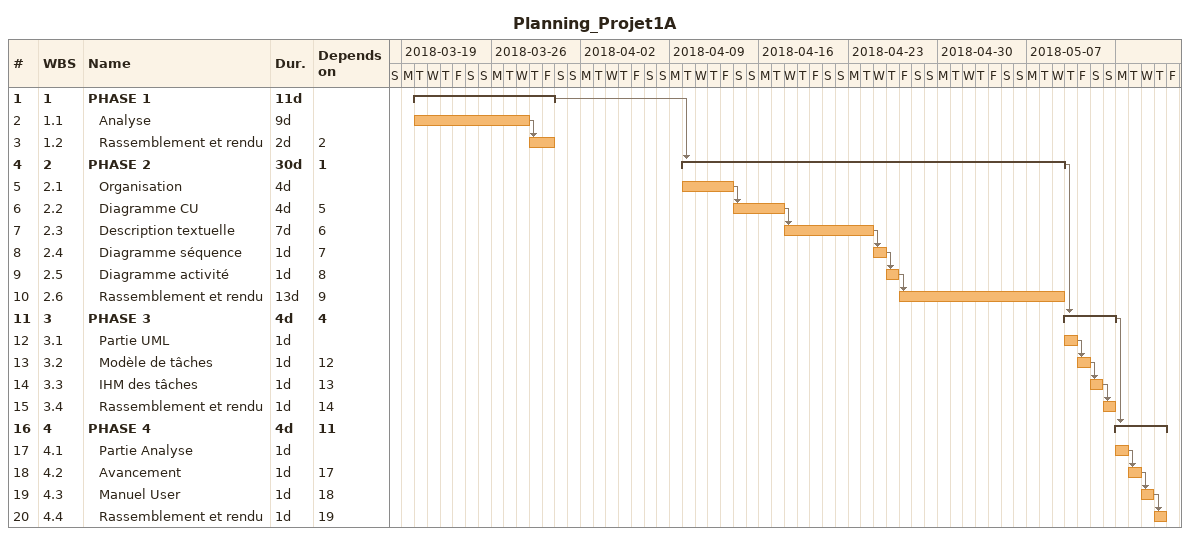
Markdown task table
Planning_Projet1A

| ID | WBS | Task | Duration | Start | Finish | Predecessors |
|---|---|---|---|---|---|---|
| 1 | 1 | **PHASE 1** | 11d | 2018-03-20 | 2018-03-30 |  |
| 2 | 1.1 | Analyse | 9d | 2018-03-20 | 2018-03-28 |  |
| 3 | 1.2 | Rassemblement et rendu | 2d | 2018-03-29 | 2018-03-30 | 2 |
| 4 | 2 | **PHASE 2** | 30d | 2018-04-10 | 2018-05-09 | 1 |
| 5 | 2.1 | Organisation | 4d | 2018-04-10 | 2018-04-13 |  |
| 6 | 2.2 | Diagramme CU | 4d | 2018-04-14 | 2018-04-17 | 5 |
| 7 | 2.3 | Description textuelle | 7d | 2018-04-18 | 2018-04-24 | 6 |
| 8 | 2.4 | Diagramme séquence | 1d | 2018-04-25 | 2018-04-25 | 7 |
| 9 | 2.5 | Diagramme activité | 1d | 2018-04-26 | 2018-04-26 | 8 |
| 10 | 2.6 | Rassemblement et rendu | 13d | 2018-04-27 | 2018-05-09 | 9 |
| 11 | 3 | **PHASE 3** | 4d | 2018-05-10 | 2018-05-13 | 4 |
| 12 | 3.1 | Partie UML | 1d | 2018-05-10 | 2018-05-10 |  |
| 13 | 3.2 | Modèle de tâches | 1d | 2018-05-11 | 2018-05-11 | 12 |
| 14 | 3.3 | IHM des tâches | 1d | 2018-05-12 | 2018-05-12 | 13 |
| 15 | 3.4 | Rassemblement et rendu | 1d | 2018-05-13 | 2018-05-13 | 14 |
| 16 | 4 | **PHASE 4** | 4d | 2018-05-14 | 2018-05-17 | 11 |
| 17 | 4.1 | Partie Analyse | 1d | 2018-05-14 | 2018-05-14 |  |
| 18 | 4.2 | Avancement | 1d | 2018-05-15 | 2018-05-15 | 17 |
| 19 | 4.3 | Manuel User | 1d | 2018-05-16 | 2018-05-16 | 18 |
| 20 | 4.4 | Rassemblement et rendu | 1d | 2018-05-17 | 2018-05-17 | 19 |
